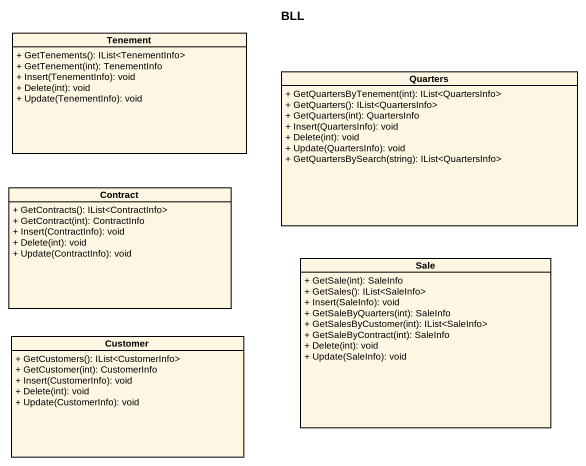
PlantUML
@startuml
title BLL
hide circle
hide empty members
skinparam classAttributeIconSize 0
class Tenement {
  + GetTenements(): IList<TenementInfo>
  + GetTenement(int): TenementInfo
  + Insert(TenementInfo): void
  + Delete(int): void
  + Update(TenementInfo): void
}
class Quarters {
  + GetQuartersByTenement(int): IList<QuartersInfo>
  + GetQuarters(): IList<QuartersInfo>
  + GetQuarters(int): QuartersInfo
  + Insert(QuartersInfo): void
  + Delete(int): void
  + Update(QuartersInfo): void
  + GetQuartersBySearch(string): IList<QuartersInfo>
}
class Contract {
  + GetContracts(): IList<ContractInfo>
  + GetContract(int): ContractInfo
  + Insert(ContractInfo): void
  + Delete(int): void
  + Update(ContractInfo): void
}
class Sale {
  + GetSale(int): SaleInfo
  + GetSales(): IList<SaleInfo>
  + Insert(SaleInfo): void
  + GetSaleByQuarters(int): SaleInfo
  + GetSalesByCustomer(int): IList<SaleInfo>
  + GetSaleByContract(int): SaleInfo
  + Delete(int): void
  + Update(SaleInfo): void
}
class Customer {
  + GetCustomers(): IList<CustomerInfo>
  + GetCustomer(int): CustomerInfo
  + Insert(CustomerInfo): void
  + Delete(int): void
  + Update(CustomerInfo): void
}
@enduml
